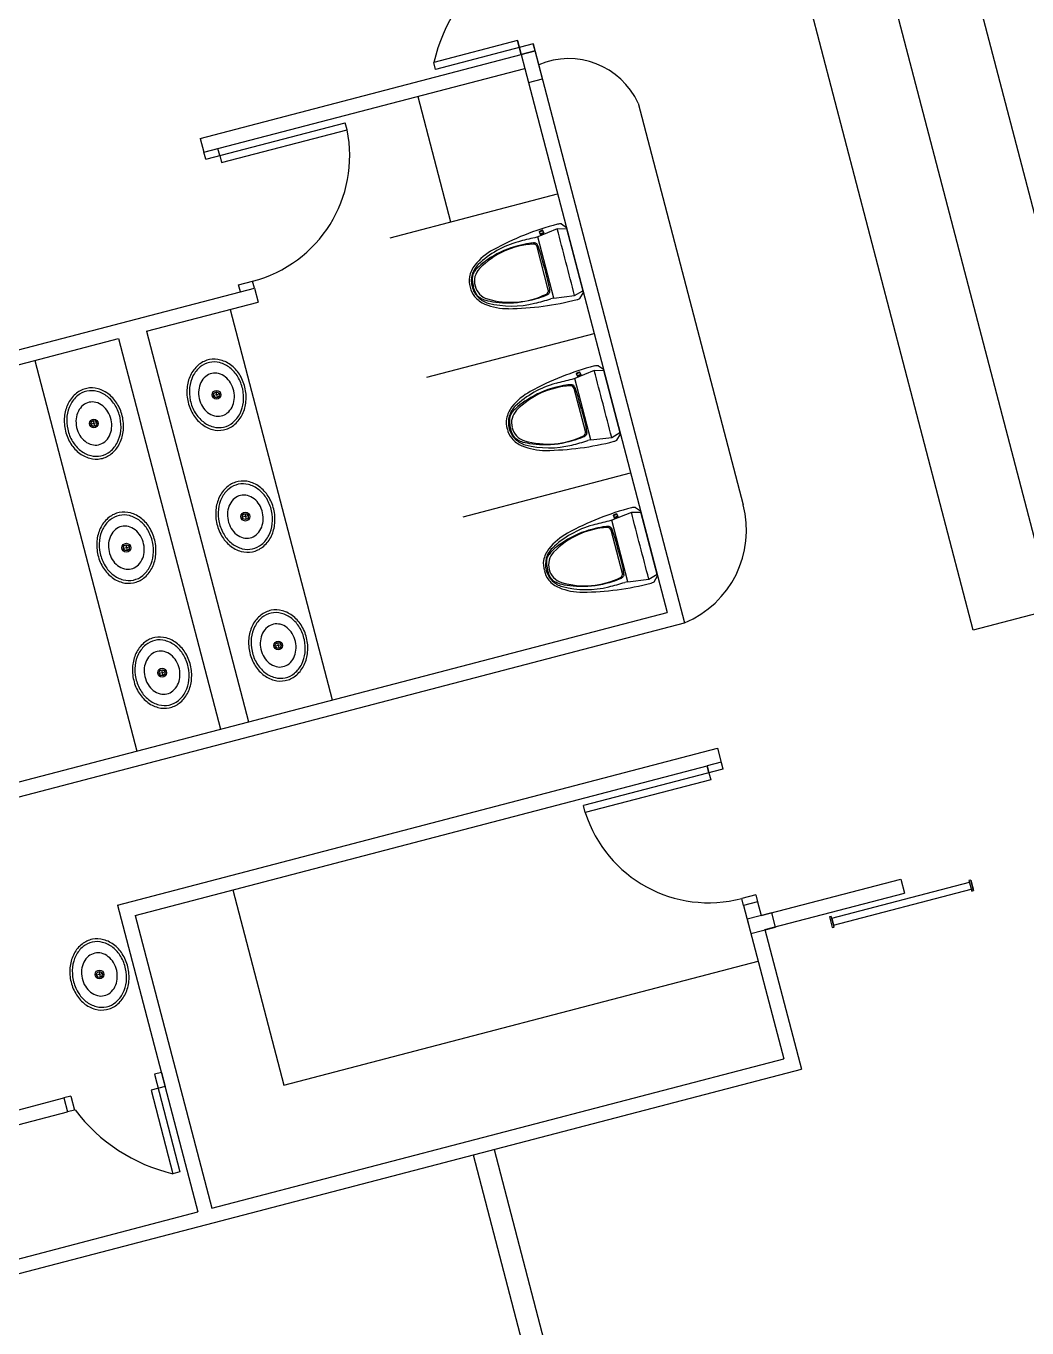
# Model space of a CAD drawing. Header units: millimetres. Extents: x 185 to 501, y 106 to 528.
# Drawn here: x 350.7 to 357.64, y 144.93 to 153.96 of the extents above; entities that cross this region are included whole.
import ezdxf

# ---------------------------------------------------------------- set-up
doc = ezdxf.new("R2010")
doc.units = ezdxf.units.MM
for name, color, linetype in [('aceras', 7, 'Continuous'), ('columnas', 170, 'Continuous'), ('MUEBLES', 33, 'Continuous'), ('puertas', 240, 'Continuous'), ('texto', 7, 'Continuous')]:
    doc.layers.add(name, color=color, linetype=linetype)

# ---------------------------------------------------------------- blocks, each defined once
blk = doc.blocks.new('Sink - Oval top')
for p, q in [((-1, 0), (1, 0)), ((0, 1), (0, -1))]:
    blk.add_line(p, q)
at = {"linetype": 'Continuous'}
for points in [[(-12.23, 0.39, 0.117634), (-11.46, -3.36, 0.104469), (-8.88, -6.8, 0.090016), (-5.08, -9.07, 0.08192), (-0.32, -10.02, 0.08192), (4.49, -9.38, 0.090016), (8.42, -7.36, 0.104469), (11.22, -4.09, 0.117634), (12.23, -0.39, 0.117634), (11.46, 3.36, 0.104469), (8.88, 6.8, 0.090016), (5.08, 9.07, 0.08192), (0.32, 10.02, 0.08192), (-4.49, 9.38, 0.090016), (-8.42, 7.36, 0.104469), (-11.22, 4.09, 0.117634)], [(-11.29, 0.16, 0.118622), (-10.52, -3.25, 0.104678), (-8.07, -6.36, 0.089562), (-4.54, -8.37, 0.081185), (-0.13, -9.15, 0.081185), (4.3, -8.49, 0.089562), (7.89, -6.58, 0.104678), (10.42, -3.55, 0.118622), (11.29, -0.16, 0.118622), (10.52, 3.25, 0.104678), (8.07, 6.36, 0.089562), (4.54, 8.37, 0.081185), (0.13, 9.15, 0.081185), (-4.3, 8.49, 0.089562), (-7.89, 6.58, 0.104678), (-10.42, 3.55, 0.118622)], [(-7.42, 0.08, 0.118283), (-6.91, -2.17, 0.104607), (-5.29, -4.21, 0.089718), (-2.97, -5.53, 0.081436), (-0.07, -6.04, 0.081436), (2.84, -5.59, 0.089718), (5.2, -4.33, 0.104607), (6.86, -2.32, 0.118283), (7.42, -0.08, 0.118283), (6.91, 2.17, 0.104607), (5.29, 4.21, 0.089718), (2.97, 5.53, 0.081436), (0.07, 6.04, 0.081436), (-2.84, 5.59, 0.089718), (-5.2, 4.33, 0.104607), (-6.86, 2.32, 0.118283)]]:
    blk.add_lwpolyline(points, format="xyb", close=True, dxfattribs=at)
for radius in [1.5, 1]:
    blk.add_circle((0, 0), radius)

msp = doc.modelspace()

# ---------------------------------------------------------------- linework, layer by layer
at = {"layer": 'aceras'}
for p, q in [((356.69, 154.252, 0.0177), (357.8235, 149.9164, 0.0177)), ((353.8028, 146.1321, 0.0177), (355.049, 141.3658, 0.0177)), ((353.9479, 146.1701, 0.0177), (355.1941, 141.4037, 0.0177))]:
    msp.add_line(p, q, dxfattribs=at)
at = {"layer": 'aceras', "elevation": 0.0177}
msp.add_lwpolyline([(356.1384, 154.1078), (357.2415, 154.3962), (358.3751, 150.0606), (357.272, 149.7722)], close=True, dxfattribs=at)
at = {"layer": 'aceras'}
for centre, radius, start, end in [((354.4656, 153.205, 0.0177), 0.5305, 24.59532, 113.05382), ((355.0033, 150.4654, 0.0177), 0.6952, 292.52589, 14.66276)]:
    msp.add_arc(centre, radius, start, end, dxfattribs=at)
at = {"layer": 'columnas', "elevation": 0.0177}
for points in [[(354.2326, 153.7898), (354.1358, 153.7646), (354.1869, 153.5692), (354.2837, 153.5945)], [(355.7298, 147.6677), (355.9009, 147.7125), (355.8752, 147.8109), (355.7041, 147.7662)]]:
    msp.add_lwpolyline(points, close=True, dxfattribs=at)
at = {"layer": 'MUEBLES'}
for p, q in [((354.3862, 152.555, 0.0555), (354.2517, 152.5005, 0.0492)), ((354.3862, 152.555, 0.0555), (354.3862, 152.555, 0.0177)), ((354.4529, 152.5529, 0.0492), (354.3862, 152.555, 0.0555)), ((354.4147, 152.5888, -0.2028), (354.4497, 152.5651, 0.0177)), ((354.4497, 152.5651, 0.0177), (354.4529, 152.5529, 0.0492)), ((354.5672, 152.1139, 0.0177), (354.4497, 152.5651, 0.0177)), ((354.2205, 152.4497, -0.1272), (354.2281, 152.4571, -0.1479)), ((354.2517, 152.5005, 0.0177), (354.2304, 152.4938, -0.1587)), ((354.2537, 152.4349, -0.1462), (354.2462, 152.4309, -0.1272)), ((354.3241, 152.1318, -0.1272), (354.2462, 152.4309, -0.1272)), ((354.2517, 152.5005, 0.0492), (354.2517, 152.5005, 0.0177)), ((354.3628, 152.0737, 0.0177), (354.2517, 152.5005, 0.0177)), ((354.3072, 152.2871, 0.0606), (354.3072, 152.2871, 0.0177)), ((354.5084, 152.3395, 0.0177), (354.5084, 152.3395, 0.0606)), ((354.3108, 152.1028, -0.1272), (354.321, 152.1, -0.1479)), ((354.3333, 152.1227, -0.1463), (354.3241, 152.1318, -0.1272)), ((354.3628, 152.0737, 0.0177), (354.341, 152.0691, -0.1587)), ((354.3628, 152.0737, 0.0492), (354.5069, 152.0917, 0.0555)), ((354.3628, 152.0737, 0.0492), (354.3628, 152.0737, 0.0177)), ((354.5069, 152.0917, 0.0555), (354.564, 152.1261, 0.0492)), ((354.5069, 152.0917, 0.0555), (354.5069, 152.0917, 0.0177)), ((354.5435, 152.073, -0.2138), (354.5672, 152.1139, 0.0177)), ((354.564, 152.1261, 0.0492), (354.5672, 152.1139, 0.0177)), ((354.6433, 151.5719, 0.0555), (354.5087, 151.5173, 0.0492)), ((354.6433, 151.5719, 0.0555), (354.6433, 151.5719, 0.0177)), ((354.7099, 151.5697, 0.0492), (354.6433, 151.5719, 0.0555)), ((354.6717, 151.6056, -0.2028), (354.7067, 151.5819, 0.0177)), ((354.7067, 151.5819, 0.0177), (354.7099, 151.5697, 0.0492)), ((354.8242, 151.1308, 0.0177), (354.7067, 151.5819, 0.0177)), ((354.4775, 151.4666, -0.1272), (354.4851, 151.474, -0.1479)), ((354.5087, 151.5173, 0.0177), (354.4874, 151.5107, -0.1587)), ((354.5108, 151.4518, -0.1462), (354.5033, 151.4478, -0.1272)), ((354.5812, 151.1486, -0.1272), (354.5033, 151.4478, -0.1272)), ((354.5087, 151.5173, 0.0492), (354.5087, 151.5173, 0.0177)), ((354.6198, 151.0906, 0.0177), (354.5087, 151.5173, 0.0177)), ((354.7655, 151.3563, 0.0177), (354.7655, 151.3563, 0.0606)), ((354.5643, 151.3039, 0.0606), (354.5643, 151.3039, 0.0177)), ((354.5679, 151.1196, -0.1272), (354.5781, 151.1169, -0.1479)), ((354.5903, 151.1395, -0.1463), (354.5812, 151.1486, -0.1272)), ((354.6198, 151.0906, 0.0177), (354.598, 151.086, -0.1587)), ((354.6198, 151.0906, 0.0492), (354.7639, 151.1086, 0.0555)), ((354.6198, 151.0906, 0.0492), (354.6198, 151.0906, 0.0177)), ((354.7639, 151.1086, 0.0555), (354.821, 151.143, 0.0492)), ((354.7639, 151.1086, 0.0555), (354.7639, 151.1086, 0.0177)), ((354.8005, 151.0898, -0.2138), (354.8242, 151.1308, 0.0177)), ((354.821, 151.143, 0.0492), (354.8242, 151.1308, 0.0177)), ((354.7657, 150.5342, 0.0177), (354.7444, 150.5275, -0.1587)), ((354.9003, 150.5888, 0.0555), (354.7657, 150.5342, 0.0492)), ((354.7657, 150.5342, 0.0492), (354.7657, 150.5342, 0.0177)), ((354.8769, 150.1074, 0.0177), (354.7657, 150.5342, 0.0177)), ((354.9003, 150.5888, 0.0555), (354.9003, 150.5888, 0.0177)), ((354.9669, 150.5866, 0.0492), (354.9003, 150.5888, 0.0555)), ((354.9287, 150.6225, -0.2028), (354.9638, 150.5988, 0.0177)), ((354.9638, 150.5988, 0.0177), (354.9669, 150.5866, 0.0492)), ((355.0813, 150.1476, 0.0177), (354.9638, 150.5988, 0.0177)), ((354.7345, 150.4834, -0.1272), (354.7421, 150.4908, -0.1479)), ((354.7678, 150.4687, -0.1462), (354.7603, 150.4646, -0.1272)), ((354.8382, 150.1655, -0.1272), (354.7603, 150.4646, -0.1272)), ((355.0225, 150.3732, 0.0177), (355.0225, 150.3732, 0.0606)), ((354.8213, 150.3208, 0.0606), (354.8213, 150.3208, 0.0177)), ((354.8249, 150.1365, -0.1272), (354.8351, 150.1338, -0.1479)), ((354.8474, 150.1564, -0.1463), (354.8382, 150.1655, -0.1272)), ((354.8769, 150.1074, 0.0177), (354.855, 150.1028, -0.1587)), ((354.8769, 150.1074, 0.0492), (355.021, 150.1254, 0.0555)), ((354.8769, 150.1074, 0.0492), (354.8769, 150.1074, 0.0177)), ((355.021, 150.1254, 0.0555), (355.0781, 150.1598, 0.0492)), ((355.021, 150.1254, 0.0555), (355.021, 150.1254, 0.0177)), ((355.0576, 150.1067, -0.2138), (355.0813, 150.1476, 0.0177)), ((355.0781, 150.1598, 0.0492), (355.0813, 150.1476, 0.0177))]:
    msp.add_line(p, q, dxfattribs=at)
at = {"layer": 'MUEBLES', "extrusion": (-0.412536, 0.905039, 0.103534)}
for p, q in [((354.2617, 152.5355, -0.0207), (354.2623, 152.5335, -0.0003)), ((354.2688, 152.5185, -0.0256), (354.2622, 152.536, -0.0223)), ((354.2696, 152.5158, 0.0007), (354.263, 152.5336, 0.0014)), ((354.2824, 152.5452, -0.0227), (354.2637, 152.5367, -0.023)), ((354.2645, 152.5342, 0.0021), (354.2831, 152.5427, 0.0023)), ((354.2908, 152.5286, -0.0262), (354.2708, 152.5195, -0.0265)), ((354.2716, 152.5166, 0.0017), (354.2917, 152.5258, 0.002)), ((354.2929, 152.5294, -0.0253), (354.2839, 152.5458, -0.022)), ((354.2852, 152.5439, 0), (354.2846, 152.546, -0.0203)), ((354.2937, 152.5268, 0.0011), (354.2846, 152.5435, 0.0017)), ((354.2945, 152.5274, -0.0011), (354.2938, 152.5296, -0.023)), ((354.268, 152.5179, -0.0234), (354.2687, 152.5157, -0.0015)), ((354.5187, 151.5524, -0.0207), (354.5193, 151.5503, -0.0003)), ((354.5258, 151.5353, -0.0256), (354.5193, 151.5528, -0.0223)), ((354.5266, 151.5327, 0.0007), (354.52, 151.5505, 0.0014)), ((354.5394, 151.5621, -0.0227), (354.5208, 151.5536, -0.023)), ((354.5215, 151.5511, 0.0021), (354.5402, 151.5595, 0.0023)), ((354.525, 151.5347, -0.0234), (354.5257, 151.5325, -0.0015)), ((354.5479, 151.5454, -0.0262), (354.5278, 151.5363, -0.0265)), ((354.5287, 151.5335, 0.0017), (354.5487, 151.5426, 0.002)), ((354.5499, 151.5463, -0.0253), (354.541, 151.5627, -0.022)), ((354.5423, 151.5608, 0), (354.5416, 151.5628, -0.0203)), ((354.5507, 151.5436, 0.0011), (354.5417, 151.5603, 0.0017)), ((354.5515, 151.5442, -0.0011), (354.5508, 151.5464, -0.023)), ((354.7757, 150.5693, -0.0207), (354.7764, 150.5672, -0.0003)), ((354.7828, 150.5522, -0.0256), (354.7763, 150.5697, -0.0223)), ((354.7836, 150.5495, 0.0007), (354.777, 150.5673, 0.0014)), ((354.7965, 150.5789, -0.0227), (354.7778, 150.5705, -0.023)), ((354.7786, 150.5679, 0.0021), (354.7972, 150.5764, 0.0023)), ((354.7821, 150.5516, -0.0234), (354.7827, 150.5494, -0.0015)), ((354.8049, 150.5623, -0.0262), (354.7848, 150.5532, -0.0265)), ((354.7857, 150.5504, 0.0017), (354.8058, 150.5595, 0.002)), ((354.807, 150.5631, -0.0253), (354.798, 150.5795, -0.022)), ((354.7993, 150.5776, 0), (354.7987, 150.5797, -0.0203)), ((354.8078, 150.5605, 0.0011), (354.7987, 150.5772, 0.0017)), ((354.8085, 150.5611, -0.0011), (354.8079, 150.5633, -0.023))]:
    msp.add_line(p, q, dxfattribs=at)
at = {"layer": 'MUEBLES'}
for points in [[(354.2974, 152.2845, -0.1461), (354.2842, 152.3343, -0.1461), (354.2736, 152.3727, -0.1461), (354.2653, 152.4012, -0.1461), (354.2588, 152.4214, -0.1462), (354.2537, 152.4349, -0.1462), (354.2498, 152.4433, -0.1463), (354.2466, 152.4482, -0.1465), (354.2436, 152.451, -0.1466), (354.2436, 152.451, -0.1466), (354.2407, 152.4533, -0.1469), (354.2374, 152.455, -0.1471), (354.2333, 152.4563, -0.1475), (354.2281, 152.4571, -0.1479), (354.2214, 152.4573, -0.1484), (354.2129, 152.4568, -0.1489), (354.2022, 152.4556, -0.1496), (354.189, 152.4536, -0.1503), (354.189, 152.4536, -0.1503), (354.1731, 152.4509, -0.1511), (354.1547, 152.4472, -0.152), (354.1342, 152.4427, -0.1529), (354.1121, 152.4372, -0.1538), (354.0888, 152.4306, -0.1546), (354.0647, 152.423, -0.1553), (354.0401, 152.4142, -0.1558), (354.0156, 152.4043, -0.1561), (354.0156, 152.4043, -0.1561), (353.9915, 152.3932, -0.1562), (353.9681, 152.3811, -0.156), (353.9456, 152.3684, -0.1557), (353.9243, 152.3553, -0.1552), (353.9043, 152.3422, -0.1546), (353.8861, 152.3293, -0.1539), (353.8698, 152.317, -0.1532), (353.8556, 152.3055, -0.1524), (353.8556, 152.3055, -0.1524), (353.8437, 152.2951, -0.1516), (353.834, 152.2857, -0.1508), (353.8261, 152.2774, -0.1501), (353.8199, 152.27, -0.1494), (353.8151, 152.2635, -0.1487), (353.8114, 152.2578, -0.1481), (353.8086, 152.2528, -0.1476), (353.8064, 152.2485, -0.1472), (353.8064, 152.2485, -0.1472), (353.8046, 152.2449, -0.1468), (353.803, 152.2416, -0.1465), (353.8018, 152.2388, -0.1464), (353.8008, 152.236, -0.1462), (353.8, 152.2333, -0.1462), (353.7992, 152.2305, -0.1461), (353.7986, 152.2274, -0.1461), (353.7981, 152.2238, -0.1461), (353.7981, 152.2238, -0.1461), (353.7975, 152.2196, -0.1461), (353.7971, 152.2147, -0.1461), (353.7969, 152.2087, -0.1461), (353.7971, 152.2015, -0.1461), (353.7978, 152.1928, -0.1461), (353.7992, 152.1825, -0.1461), (353.8013, 152.1704, -0.1461), (353.8043, 152.1561, -0.1461)], [(354.2974, 152.2845, -0.1461), (354.3102, 152.2346, -0.1461), (354.3197, 152.1959, -0.1461), (354.3263, 152.167, -0.1461), (354.3305, 152.1462, -0.1462), (354.3327, 152.1319, -0.1462), (354.3333, 152.1227, -0.1463), (354.3328, 152.1169, -0.1465), (354.3317, 152.1129, -0.1466), (354.3317, 152.1129, -0.1466), (354.3302, 152.1096, -0.1469), (354.3282, 152.1064, -0.1471), (354.3252, 152.1032, -0.1475), (354.321, 152.1, -0.1479), (354.3153, 152.0966, -0.1484), (354.3077, 152.0929, -0.1489), (354.2978, 152.0888, -0.1496), (354.2853, 152.084, -0.1503), (354.2853, 152.084, -0.1503), (354.27, 152.0787, -0.1511), (354.2522, 152.0729, -0.152), (354.2321, 152.0669, -0.1529), (354.2101, 152.0609, -0.1538), (354.1866, 152.0552, -0.1546), (354.1618, 152.0501, -0.1553), (354.1361, 152.0458, -0.1558), (354.1098, 152.0425, -0.1561), (354.1098, 152.0425, -0.1561), (354.0834, 152.0405, -0.1562), (354.057, 152.0396, -0.156), (354.0312, 152.0397, -0.1557), (354.0062, 152.0407, -0.1552), (353.9824, 152.0424, -0.1546), (353.9602, 152.0448, -0.1539), (353.9399, 152.0476, -0.1532), (353.9219, 152.0507, -0.1524), (353.9219, 152.0507, -0.1524), (353.9065, 152.054, -0.1516), (353.8934, 152.0574, -0.1508), (353.8825, 152.0609, -0.1501), (353.8735, 152.0643, -0.1494), (353.8661, 152.0676, -0.1487), (353.8601, 152.0708, -0.1481), (353.8552, 152.0738, -0.1476), (353.8512, 152.0764, -0.1472), (353.8512, 152.0764, -0.1472), (353.8478, 152.0787, -0.1468), (353.8449, 152.0808, -0.1465), (353.8424, 152.0827, -0.1464), (353.8402, 152.0846, -0.1462), (353.8382, 152.0866, -0.1462), (353.8362, 152.0887, -0.1461), (353.8341, 152.0911, -0.1461), (353.8319, 152.094, -0.1461), (353.8319, 152.094, -0.1461), (353.8294, 152.0973, -0.1461), (353.8266, 152.1014, -0.1461), (353.8235, 152.1066, -0.1461), (353.8202, 152.113, -0.1461), (353.8166, 152.1209, -0.1461), (353.8127, 152.1305, -0.1461), (353.8086, 152.1422, -0.1461), (353.8043, 152.1561, -0.1461)], [(354.5544, 151.3014, -0.1461), (354.5412, 151.3512, -0.1461), (354.5307, 151.3896, -0.1461), (354.5223, 151.4181, -0.1461), (354.5158, 151.4383, -0.1462), (354.5108, 151.4518, -0.1462), (354.5068, 151.4602, -0.1463), (354.5036, 151.465, -0.1465), (354.5007, 151.4679, -0.1466), (354.5007, 151.4679, -0.1466), (354.4977, 151.4701, -0.1469), (354.4944, 151.4719, -0.1471), (354.4903, 151.4732, -0.1475), (354.4851, 151.474, -0.1479), (354.4784, 151.4741, -0.1484), (354.4699, 151.4736, -0.1489), (354.4593, 151.4724, -0.1496), (354.4461, 151.4705, -0.1503), (354.4461, 151.4705, -0.1503), (354.4301, 151.4677, -0.1511), (354.4117, 151.4641, -0.152), (354.3913, 151.4595, -0.1529), (354.3692, 151.454, -0.1538), (354.3458, 151.4475, -0.1546), (354.3217, 151.4398, -0.1553), (354.2972, 151.4311, -0.1558), (354.2727, 151.4211, -0.1561), (354.2727, 151.4211, -0.1561), (354.2486, 151.41, -0.1562), (354.2251, 151.3979, -0.156), (354.2026, 151.3852, -0.1557), (354.1813, 151.3722, -0.1552), (354.1614, 151.359, -0.1546), (354.1431, 151.3462, -0.1539), (354.1268, 151.3338, -0.1532), (354.1126, 151.3224, -0.1524), (354.1126, 151.3224, -0.1524), (354.1007, 151.3119, -0.1516), (354.091, 151.3026, -0.1508), (354.0832, 151.2943, -0.1501), (354.077, 151.2869, -0.1494), (354.0721, 151.2803, -0.1487), (354.0685, 151.2746, -0.1481), (354.0656, 151.2697, -0.1476), (354.0634, 151.2654, -0.1472), (354.0634, 151.2654, -0.1472), (354.0616, 151.2617, -0.1468), (354.0601, 151.2585, -0.1465), (354.0588, 151.2556, -0.1464), (354.0578, 151.2529, -0.1462), (354.057, 151.2502, -0.1462), (354.0563, 151.2473, -0.1461), (354.0557, 151.2442, -0.1461), (354.0551, 151.2407, -0.1461), (354.0551, 151.2407, -0.1461), (354.0545, 151.2365, -0.1461), (354.0541, 151.2315, -0.1461), (354.0539, 151.2256, -0.1461), (354.0541, 151.2184, -0.1461), (354.0549, 151.2097, -0.1461), (354.0562, 151.1994, -0.1461), (354.0583, 151.1872, -0.1461), (354.0613, 151.1729, -0.1461)], [(354.5544, 151.3014, -0.1461), (354.5672, 151.2514, -0.1461), (354.5767, 151.2128, -0.1461), (354.5833, 151.1838, -0.1461), (354.5875, 151.163, -0.1462), (354.5897, 151.1488, -0.1462), (354.5903, 151.1395, -0.1463), (354.5899, 151.1337, -0.1465), (354.5887, 151.1298, -0.1466), (354.5887, 151.1298, -0.1466), (354.5873, 151.1264, -0.1469), (354.5852, 151.1232, -0.1471), (354.5823, 151.1201, -0.1475), (354.5781, 151.1169, -0.1479), (354.5723, 151.1135, -0.1484), (354.5647, 151.1098, -0.1489), (354.5548, 151.1056, -0.1496), (354.5423, 151.1009, -0.1503), (354.5423, 151.1009, -0.1503), (354.5271, 151.0955, -0.1511), (354.5092, 151.0897, -0.152), (354.4891, 151.0837, -0.1529), (354.4672, 151.0778, -0.1538), (354.4436, 151.0721, -0.1546), (354.4188, 151.067, -0.1553), (354.3931, 151.0627, -0.1558), (354.3669, 151.0594, -0.1561), (354.3669, 151.0594, -0.1561), (354.3404, 151.0573, -0.1562), (354.3141, 151.0564, -0.156), (354.2882, 151.0566, -0.1557), (354.2632, 151.0576, -0.1552), (354.2394, 151.0593, -0.1546), (354.2172, 151.0616, -0.1539), (354.197, 151.0644, -0.1532), (354.179, 151.0675, -0.1524), (354.179, 151.0675, -0.1524), (354.1635, 151.0708, -0.1516), (354.1505, 151.0743, -0.1508), (354.1396, 151.0777, -0.1501), (354.1305, 151.0812, -0.1494), (354.1232, 151.0845, -0.1487), (354.1171, 151.0877, -0.1481), (354.1123, 151.0906, -0.1476), (354.1082, 151.0933, -0.1472), (354.1082, 151.0933, -0.1472), (354.1049, 151.0956, -0.1468), (354.102, 151.0977, -0.1465), (354.0995, 151.0996, -0.1464), (354.0973, 151.1015, -0.1462), (354.0952, 151.1034, -0.1462), (354.0932, 151.1056, -0.1461), (354.0911, 151.108, -0.1461), (354.0889, 151.1108, -0.1461), (354.0889, 151.1108, -0.1461), (354.0864, 151.1142, -0.1461), (354.0836, 151.1183, -0.1461), (354.0805, 151.1234, -0.1461), (354.0772, 151.1298, -0.1461), (354.0736, 151.1377, -0.1461), (354.0698, 151.1474, -0.1461), (354.0656, 151.159, -0.1461), (354.0613, 151.1729, -0.1461)], [(354.8115, 150.3182, -0.1461), (354.7983, 150.3681, -0.1461), (354.7877, 150.4064, -0.1461), (354.7793, 150.4349, -0.1461), (354.7728, 150.4552, -0.1462), (354.7678, 150.4687, -0.1462), (354.7639, 150.477, -0.1463), (354.7606, 150.4819, -0.1465), (354.7577, 150.4847, -0.1466), (354.7577, 150.4847, -0.1466), (354.7548, 150.487, -0.1469), (354.7514, 150.4888, -0.1471), (354.7473, 150.4901, -0.1475), (354.7421, 150.4908, -0.1479), (354.7355, 150.491, -0.1484), (354.727, 150.4905, -0.1489), (354.7163, 150.4893, -0.1496), (354.7031, 150.4873, -0.1503), (354.7031, 150.4873, -0.1503), (354.6872, 150.4846, -0.1511), (354.6688, 150.481, -0.152), (354.6483, 150.4764, -0.1529), (354.6262, 150.4709, -0.1538), (354.6029, 150.4643, -0.1546), (354.5787, 150.4567, -0.1553), (354.5542, 150.4479, -0.1558), (354.5297, 150.438, -0.1561), (354.5297, 150.438, -0.1561), (354.5056, 150.4269, -0.1562), (354.4822, 150.4148, -0.156), (354.4597, 150.4021, -0.1557), (354.4383, 150.389, -0.1552), (354.4184, 150.3759, -0.1546), (354.4002, 150.363, -0.1539), (354.3838, 150.3507, -0.1532), (354.3696, 150.3392, -0.1524), (354.3696, 150.3392, -0.1524), (354.3578, 150.3288, -0.1516), (354.348, 150.3195, -0.1508), (354.3402, 150.3111, -0.1501), (354.334, 150.3037, -0.1494), (354.3292, 150.2972, -0.1487), (354.3255, 150.2915, -0.1481), (354.3227, 150.2865, -0.1476), (354.3204, 150.2822, -0.1472), (354.3204, 150.2822, -0.1472), (354.3186, 150.2786, -0.1468), (354.3171, 150.2754, -0.1465), (354.3159, 150.2725, -0.1464), (354.3149, 150.2698, -0.1462), (354.314, 150.267, -0.1462), (354.3133, 150.2642, -0.1461), (354.3127, 150.2611, -0.1461), (354.3121, 150.2575, -0.1461), (354.3121, 150.2575, -0.1461), (354.3116, 150.2534, -0.1461), (354.3112, 150.2484, -0.1461), (354.311, 150.2424, -0.1461), (354.3112, 150.2352, -0.1461), (354.3119, 150.2266, -0.1461), (354.3132, 150.2163, -0.1461), (354.3153, 150.2041, -0.1461), (354.3183, 150.1898, -0.1461)], [(354.8115, 150.3182, -0.1461), (354.8243, 150.2683, -0.1461), (354.8337, 150.2296, -0.1461), (354.8404, 150.2007, -0.1461), (354.8445, 150.1799, -0.1462), (354.8467, 150.1656, -0.1462), (354.8474, 150.1564, -0.1463), (354.8469, 150.1506, -0.1465), (354.8458, 150.1467, -0.1466), (354.8458, 150.1467, -0.1466), (354.8443, 150.1433, -0.1469), (354.8422, 150.1401, -0.1471), (354.8393, 150.137, -0.1475), (354.8351, 150.1338, -0.1479), (354.8294, 150.1304, -0.1484), (354.8217, 150.1266, -0.1489), (354.8118, 150.1225, -0.1496), (354.7994, 150.1178, -0.1503), (354.7994, 150.1178, -0.1503), (354.7841, 150.1124, -0.1511), (354.7663, 150.1066, -0.152), (354.7462, 150.1006, -0.1529), (354.7242, 150.0946, -0.1538), (354.7006, 150.0889, -0.1546), (354.6758, 150.0838, -0.1553), (354.6502, 150.0795, -0.1558), (354.6239, 150.0762, -0.1561), (354.6239, 150.0762, -0.1561), (354.5974, 150.0742, -0.1562), (354.5711, 150.0733, -0.156), (354.5453, 150.0734, -0.1557), (354.5203, 150.0744, -0.1552), (354.4965, 150.0762, -0.1546), (354.4743, 150.0785, -0.1539), (354.454, 150.0813, -0.1532), (354.436, 150.0844, -0.1524), (354.436, 150.0844, -0.1524), (354.4206, 150.0877, -0.1516), (354.4075, 150.0911, -0.1508), (354.3966, 150.0946, -0.1501), (354.3876, 150.098, -0.1494), (354.3802, 150.1014, -0.1487), (354.3742, 150.1045, -0.1481), (354.3693, 150.1075, -0.1476), (354.3653, 150.1101, -0.1472), (354.3653, 150.1101, -0.1472), (354.3619, 150.1125, -0.1468), (354.359, 150.1145, -0.1465), (354.3565, 150.1164, -0.1464), (354.3543, 150.1183, -0.1462), (354.3523, 150.1203, -0.1462), (354.3503, 150.1224, -0.1461), (354.3482, 150.1248, -0.1461), (354.3459, 150.1277, -0.1461), (354.3459, 150.1277, -0.1461), (354.3434, 150.131, -0.1461), (354.3406, 150.1352, -0.1461), (354.3376, 150.1403, -0.1461), (354.3342, 150.1467, -0.1461), (354.3306, 150.1546, -0.1461), (354.3268, 150.1642, -0.1461), (354.3227, 150.1759, -0.1461), (354.3183, 150.1898, -0.1461)]]:
    msp.add_polyline3d(points, dxfattribs=at)
for centre, radius, start, end in [((354.8798, 150.6969, -0.2028), 1.9531, 104.59753, 118.68919), ((354.406, 152.5163, -0.2028), 0.073, 83.17346, 104.59753), ((354.2901, 151.8349, -0.1587), 0.6542, 105.23814, 133.71377), ((354.2512, 151.8871, -0.1272), 0.5634, 93.12367, 135.81608), ((354.776, 150.051, -0.1587), 2.503, 102.59183, 105.23814), ((354.2218, 152.4246, -0.1272), 0.0252, 14.59753, 93.12367), ((354.1451, 152.0394, -0.2028), 0.4227, 118.68919, 141.46793), ((353.9575, 152.1889, -0.2028), 0.1828, 141.46793, 169.584), ((353.9444, 152.1964, -0.1587), 0.1539, 133.71377, 164.14161), ((353.9366, 152.1929, -0.1272), 0.1248, 135.81608, 195.52612), ((353.9172, 152.1963, -0.2028), 0.1418, 169.584, 198.81182), ((353.9535, 152.1938, -0.1587), 0.1634, 164.14161, 194.21771), ((353.9224, 152.1761, -0.2028), 0.1418, 190.38324, 219.61106), ((353.953, 152.1959, -0.1587), 0.1634, 194.97735, 225.05345), ((353.954, 152.2022, -0.2028), 0.1828, 219.61106, 247.72713), ((353.9377, 152.1886, -0.1272), 0.1248, 193.66894, 253.37898), ((353.9463, 152.1892, -0.1587), 0.1539, 225.05345, 255.48129), ((354.0632, 152.6089, -0.1272), 0.5634, 253.37898, 296.07139), ((353.6258, 154.4678, -0.1587), 2.503, 283.95692, 286.60323), ((354.2997, 152.1254, -0.1272), 0.0252, 296.07139, 14.59753), ((354.5052, 152.1352, -0.2028), 0.073, 284.59753, 301.60445), ((354.0449, 152.4242, -0.2028), 0.4227, 247.72713, 270.50586), ((354.0717, 152.6735, -0.1587), 0.6542, 255.48129, 283.95692), ((354.0314, 153.9545, -0.2028), 1.9531, 270.50586, 284.59753), ((355.1368, 149.7138, -0.2028), 1.9531, 104.59753, 118.68919), ((354.663, 151.5331, -0.2028), 0.073, 83.17346, 104.59753), ((354.5471, 150.8517, -0.1587), 0.6542, 105.23814, 133.71377), ((354.5082, 150.904, -0.1272), 0.5634, 93.12367, 135.81608), ((355.0331, 149.0679, -0.1587), 2.503, 102.59183, 105.23814), ((354.4789, 151.4414, -0.1272), 0.0252, 14.59753, 93.12367), ((354.4022, 151.0563, -0.2028), 0.4227, 118.68919, 141.46793), ((354.2145, 151.2057, -0.2028), 0.1828, 141.46793, 169.584), ((354.2015, 151.2133, -0.1587), 0.1539, 133.71377, 164.14161), ((354.1937, 151.2097, -0.1272), 0.1248, 135.81608, 195.52612), ((354.1742, 151.2131, -0.2028), 0.1418, 169.584, 198.81182), ((354.1795, 151.193, -0.2028), 0.1418, 190.38324, 219.61106), ((354.2105, 151.2107, -0.1587), 0.1634, 164.14161, 194.21771), ((354.21, 151.2128, -0.1587), 0.1634, 194.97735, 225.05345), ((354.1948, 151.2054, -0.1272), 0.1248, 193.66894, 253.37898), ((354.211, 151.2191, -0.2028), 0.1828, 219.61106, 247.72713), ((354.2033, 151.2061, -0.1587), 0.1539, 225.05345, 255.48129), ((354.3202, 151.6257, -0.1272), 0.5634, 253.37898, 296.07139), ((354.2884, 152.9714, -0.2028), 1.9531, 270.50586, 284.59753), ((353.8828, 153.4846, -0.1587), 2.503, 283.95692, 286.60323), ((354.5568, 151.1423, -0.1272), 0.0252, 296.07139, 14.59753), ((354.7623, 151.152, -0.2028), 0.073, 284.59753, 301.60445), ((354.302, 151.4411, -0.2028), 0.4227, 247.72713, 270.50586), ((354.3287, 151.6904, -0.1587), 0.6542, 255.48129, 283.95692), ((355.3939, 148.7306, -0.2028), 1.9531, 104.59753, 118.68919), ((354.9201, 150.55, -0.2028), 0.073, 83.17346, 104.59753), ((354.6592, 150.0731, -0.2028), 0.4227, 118.68919, 141.46793), ((354.8042, 149.8686, -0.1587), 0.6542, 105.23814, 133.71377), ((354.7652, 149.9209, -0.1272), 0.5634, 93.12367, 135.81608), ((355.2901, 148.0847, -0.1587), 2.503, 102.59183, 105.23814), ((354.7359, 150.4583, -0.1272), 0.0252, 14.59753, 93.12367), ((354.4716, 150.2226, -0.2028), 0.1828, 141.46793, 169.584), ((354.4676, 150.2276, -0.1587), 0.1634, 164.14161, 194.21771), ((354.4585, 150.2301, -0.1587), 0.1539, 133.71377, 164.14161), ((354.4507, 150.2266, -0.1272), 0.1248, 135.81608, 195.52612), ((354.4312, 150.23, -0.2028), 0.1418, 169.584, 198.81182), ((354.4365, 150.2098, -0.2028), 0.1418, 190.38324, 219.61106), ((354.467, 150.2297, -0.1587), 0.1634, 194.97735, 225.05345), ((354.4518, 150.2223, -0.1272), 0.1248, 193.66894, 253.37898), ((354.4681, 150.2359, -0.2028), 0.1828, 219.61106, 247.72713), ((354.4604, 150.223, -0.1587), 0.1539, 225.05345, 255.48129), ((354.5773, 150.6426, -0.1272), 0.5634, 253.37898, 296.07139), ((354.5455, 151.9883, -0.2028), 1.9531, 270.50586, 284.59753), ((354.1398, 152.5015, -0.1587), 2.503, 283.95692, 286.60323), ((354.8138, 150.1591, -0.1272), 0.0252, 296.07139, 14.59753), ((355.0193, 150.1689, -0.2028), 0.073, 284.59753, 301.60445), ((354.559, 150.4579, -0.2028), 0.4227, 247.72713, 270.50586), ((354.5858, 150.7072, -0.1587), 0.6542, 255.48129, 283.95692)]:
    msp.add_arc(centre, radius, start, end, dxfattribs=at)
at = {"layer": 'MUEBLES', "extrusion": (-0.412536, 0.905039, 0.103534)}
for centre, radius, start, end in [((-385.6216, 0.8221, -8.0972), 0.00236, 269.2034, 359.2034), ((-385.6213, 0.8426, -8.0972), 0.00236, 359.2034, 89.2034), ((-385.642, 0.8224, -8.0972), 0.00236, 179.2034, 269.2034), ((-385.6418, 0.8429, -8.0972), 0.00236, 89.2034, 179.2034), ((-385.6428, 0.8216, -8.1161), 0.00315, 179.2034, 269.2034), ((-385.6425, 0.8437, -8.1161), 0.00315, 89.2034, 179.2034), ((-385.6208, 0.8213, -8.1161), 0.00315, 269.2034, 359.2034), ((-385.6205, 0.8434, -8.1161), 0.00315, 359.2034, 89.2034), ((-385.4477, 0.9258, -9.093), 0.00236, 269.2034, 359.2034), ((-385.4474, 0.9462, -9.093), 0.00236, 359.2034, 89.2034), ((-385.4469, 0.925, -9.1119), 0.00315, 269.2034, 359.2034), ((-385.4466, 0.947, -9.1119), 0.00315, 359.2034, 89.2034), ((-385.4682, 0.926, -9.093), 0.00236, 179.2034, 269.2034), ((-385.4679, 0.9465, -9.093), 0.00236, 89.2034, 179.2034), ((-385.4689, 0.9253, -9.1119), 0.00315, 179.2034, 269.2034), ((-385.4686, 0.9473, -9.1119), 0.00315, 89.2034, 179.2034), ((-385.2738, 1.0294, -10.0888), 0.00236, 269.2034, 359.2034), ((-385.2735, 1.0499, -10.0888), 0.00236, 359.2034, 89.2034), ((-385.273, 1.0286, -10.1077), 0.00315, 269.2034, 359.2034), ((-385.2727, 1.0507, -10.1077), 0.00315, 359.2034, 89.2034), ((-385.2943, 1.0297, -10.0888), 0.00236, 179.2034, 269.2034), ((-385.294, 1.0502, -10.0888), 0.00236, 89.2034, 179.2034), ((-385.2951, 1.0289, -10.1077), 0.00315, 179.2034, 269.2034), ((-385.2948, 1.051, -10.1077), 0.00315, 89.2034, 179.2034)]:
    msp.add_arc(centre, radius, start, end, dxfattribs=at)
at = {"layer": 'MUEBLES', "extrusion": (-0.96772, -0.252028, 0)}
for centre, radius, start, end in [((-58.076, -2.7529, -381.3948), 2.8186, 85.12767, 94.87233), ((-58.076, -2.085, -381.2508), 2.1455, 84.10119, 95.89881), ((-57.0599, -2.7529, -381.3957), 2.8186, 85.12767, 94.87233), ((-57.0599, -2.085, -381.2517), 2.1455, 84.10119, 95.89881), ((-56.0437, -2.085, -381.2527), 2.1455, 84.10119, 95.89881), ((-56.0437, -2.7529, -381.3967), 2.8186, 85.12767, 94.87233)]:
    msp.add_arc(centre, radius, start, end, dxfattribs=at)
at = {"layer": 'puertas'}
for p, q in [((354.1106, 153.8613, 0.0177), (353.5301, 153.7095, 0.0177)), ((354.2199, 153.8382, 0.0177), (353.5427, 153.6612, 0.0177)), ((354.1358, 153.7646, 0.0177), (354.1106, 153.8613, 0.0177)), ((354.2326, 153.7898, 0.0177), (354.1358, 153.7646, 0.0177)), ((354.2326, 153.7898, 0.0177), (354.2199, 153.8382, 0.0177)), ((354.2326, 153.7898, 0.0177), (354.2199, 153.8382, 0.0177)), ((353.5427, 153.6612, 0.0177), (353.5301, 153.7095, 0.0177)), ((351.9486, 153.0377, 0.0177), (352.9161, 153.2906, 0.0177)), ((352.9287, 153.2422, 0.0177), (352.9161, 153.2906, 0.0177)), ((352.058, 153.0146, 0.0177), (352.9287, 153.2422, 0.0177)), ((351.9359, 153.086, 0.0177), (352.0327, 153.1113, 0.0177)), ((351.9486, 153.0377, 0.0177), (351.9359, 153.086, 0.0177)), ((351.9486, 153.0377, 0.0177), (351.9359, 153.086, 0.0177)), ((352.0453, 153.063, 0.0177), (352.0327, 153.1113, 0.0177)), ((352.0453, 153.063, 0.0177), (352.058, 153.0146, 0.0177)), ((352.1762, 152.1669, 0.0177), (352.273, 152.1922, 0.0177)), ((352.1889, 152.1186, 0.0177), (352.1762, 152.1669, 0.0177)), ((352.1889, 152.1186, 0.0177), (352.1762, 152.1669, 0.0177)), ((352.2856, 152.1438, 0.0177), (352.273, 152.1922, 0.0177)), ((352.1889, 152.1186, 0.0177), (352.2856, 152.1438, 0.0177)), ((355.5226, 148.8557, 0.0177), (355.4259, 148.8304, 0.0177)), ((355.4385, 148.782, 0.0177), (355.4259, 148.8304, 0.0177)), ((355.5226, 148.8557, 0.0177), (355.5353, 148.8073, 0.0177)), ((355.5353, 148.8073, 0.0177), (354.5678, 148.5544, 0.0177)), ((355.4512, 148.7337, 0.0177), (354.5804, 148.506, 0.0177)), ((355.4385, 148.782, 0.0177), (355.4512, 148.7337, 0.0177)), ((354.5804, 148.506, 0.0177), (354.5678, 148.5544, 0.0177)), ((355.7629, 147.9366, 0.0177), (355.6662, 147.9113, 0.0177)), ((355.7629, 147.9366, 0.0177), (355.7756, 147.8882, 0.0177)), ((355.6788, 147.8629, 0.0177), (355.6662, 147.9113, 0.0177)), ((355.7756, 147.8882, 0.0177), (355.6788, 147.8629, 0.0177)), ((351.6407, 146.7038, 0.0177), (351.5923, 146.6912, 0.0177)), ((351.6407, 146.7038, 0.0177), (351.5923, 146.6912, 0.0177)), ((351.6407, 146.7038, 0.0177), (351.5923, 146.6912, 0.0177)), ((351.6407, 146.7038, 0.0177), (351.5923, 146.6912, 0.0177)), ((351.5923, 146.6912, 0.0177), (351.7694, 146.0139, 0.0177)), ((351.6407, 146.7038, 0.0177), (351.666, 146.6071, 0.0177)), ((351.666, 146.6071, 0.0177), (351.5692, 146.5818, 0.0177)), ((351.5692, 146.5818, 0.0177), (351.721, 146.0013, 0.0177)), ((351.0118, 146.5394, 0.0177), (350.9634, 146.5267, 0.0177)), ((351.0118, 146.5394, 0.0177), (350.9634, 146.5267, 0.0177)), ((351.0118, 146.5394, 0.0177), (350.9634, 146.5267, 0.0177)), ((351.0118, 146.5394, 0.0177), (350.9634, 146.5267, 0.0177)), ((350.9634, 146.5267, 0.0177), (350.9887, 146.43, 0.0177)), ((351.0118, 146.5394, 0.0177), (351.0371, 146.4426, 0.0177)), ((351.0118, 146.5394, 0.0177), (351.0371, 146.4426, 0.0177)), ((351.0371, 146.4426, 0.0177), (350.9887, 146.43, 0.0177)), ((351.7694, 146.0139, 0.0177), (351.721, 146.0013, 0.0177))]:
    msp.add_line(p, q, dxfattribs=at)
for centre, radius, start, end in [((354.6997, 153.4311, 0.0177), 1.2023, 127.2052, 166.60854), ((352.0492, 153.0617, 0.0177), 0.8978, 284.43092, 11.59952), ((355.4357, 148.779, 0.0177), 0.8978, 197.70408, 284.87268), ((351.9994, 147.1709, 0.0177), 1.2023, 217.2052, 256.60854)]:
    msp.add_arc(centre, radius, start, end, dxfattribs=at)
at = {"layer": 'texto'}
for p, q in [((351.9106, 153.1828, 0.0177), (354.2326, 153.7898, 0.0177)), ((354.1106, 153.8613, 0.0177), (354.1358, 153.7646, 0.0177)), ((354.2199, 153.8382, 0.0177), (355.2697, 149.8232, 0.0177)), ((351.9359, 153.086, 0.0177), (354.1611, 153.6678, 0.0177)), ((354.1611, 153.6678, 0.0177), (355.1476, 149.8946, 0.0177)), ((353.4182, 153.4736, 0.0177), (353.6458, 152.6028, 0.0177)), ((354.9479, 153.4258, 0.0177), (355.676, 150.6411, 0.0177)), ((351.9106, 153.1828, 0.0177), (351.9359, 153.086, 0.0177)), ((353.2278, 152.4935, 0.0177), (354.3888, 152.7971, 0.0177)), ((350.5442, 151.6885, 0.0177), (352.2856, 152.1438, 0.0177)), ((352.2856, 152.1438, 0.0177), (352.3109, 152.0471, 0.0177)), ((351.5369, 151.8447, 0.0177), (352.3109, 152.0471, 0.0177)), ((352.1174, 151.9965, 0.0177), (352.8257, 149.2876, 0.0177)), ((351.5369, 151.8447, 0.0177), (352.2452, 149.1358, 0.0177)), ((353.4808, 151.5261, 0.0177), (354.6417, 151.8296, 0.0177)), ((350.5695, 151.5918, 0.0177), (351.3434, 151.7942, 0.0177)), ((351.3434, 151.7942, 0.0177), (352.0517, 149.0852, 0.0177)), ((350.763, 151.6424, 0.0177), (351.4712, 148.9334, 0.0177)), ((353.7337, 150.5586, 0.0177), (354.8947, 150.8621, 0.0177)), ((349.1492, 148.3264, 0.0177), (355.1476, 149.8946, 0.0177)), ((349.1745, 148.2296, 0.0177), (355.2697, 149.8232, 0.0177)), ((351.3371, 147.8648, 0.0177), (355.4973, 148.9524, 0.0177)), ((355.4973, 148.9524, 0.0177), (355.5353, 148.8073, 0.0177)), ((351.4592, 147.7933, 0.0177), (355.4259, 148.8304, 0.0177)), ((355.4259, 148.8304, 0.0177), (355.4385, 148.782, 0.0177)), ((355.8008, 147.7915, 0.0177), (356.7683, 148.0444, 0.0177)), ((356.2903, 147.7734, 0.0177), (357.2446, 148.0229, 0.0177)), ((356.7683, 148.0444, 0.0177), (356.7936, 147.9477, 0.0177)), ((357.258, 148.0257, 0.0177), (357.2706, 147.9774, 0.0177)), ((352.1364, 147.9704, 0.0177), (352.4905, 146.6159, 0.0177)), ((355.8261, 147.6947, 0.0177), (356.7936, 147.9477, 0.0177)), ((356.303, 147.725, 0.0177), (357.2572, 147.9745, 0.0177)), ((351.3371, 147.8648, 0.0177), (351.8936, 145.7363, 0.0177)), ((355.6788, 147.8629, 0.0177), (355.957, 146.7987, 0.0177)), ((355.7756, 147.8882, 0.0177), (355.8008, 147.7915, 0.0177)), ((351.4592, 147.7933, 0.0177), (351.9904, 145.7616, 0.0177)), ((356.2903, 147.7734, 0.0177), (356.303, 147.725, 0.0177)), ((355.8261, 147.6947, 0.0177), (356.0791, 146.7272, 0.0177)), ((352.4905, 146.6159, 0.0177), (355.78, 147.4759, 0.0177)), ((351.9904, 145.7616, 0.0177), (355.957, 146.7987, 0.0177)), ((349.8872, 145.1084, 0.0177), (356.0791, 146.7272, 0.0177)), ((349.7057, 146.1979, 0.0177), (350.9634, 146.5267, 0.0177)), ((349.731, 146.1012, 0.0177), (350.9887, 146.43, 0.0177)), ((349.9587, 145.2304, 0.0177), (351.8936, 145.7363, 0.0177))]:
    msp.add_line(p, q, dxfattribs=at)
at = {"layer": 'texto', "elevation": 0.0177}
for points in [[(357.2548, 148.0381), (357.2415, 148.0347), (357.2606, 147.9615), (357.2739, 147.965)], [(356.2871, 147.7858), (356.2739, 147.7823), (356.293, 147.7092), (356.3062, 147.7127)]]:
    msp.add_lwpolyline(points, close=True, dxfattribs=at)
msp.add_lwpolyline([(357.2548, 148.0381), (357.2739, 147.965)], dxfattribs=at)

# ---------------------------------------------------------------- block references
at = {"layer": 'MUEBLES', "xscale": 0.02031999999992383, "yscale": 0.0203199999999697, "zscale": 0.02032, "rotation": 283.2144258044117}
for p in [(352.0228, 151.4045, 0.0177), (351.1725, 151.2049, 0.0177), (352.2229, 150.5592, 0.0177), (351.3977, 150.3434, 0.0177), (352.4508, 149.6656, 0.0177), (351.6454, 149.4765, 0.0177), (351.2109, 147.3837, 0.0177)]:
    msp.add_blockref('Sink - Oval top', p, dxfattribs=at)

doc.saveas('drawing.dxf')
